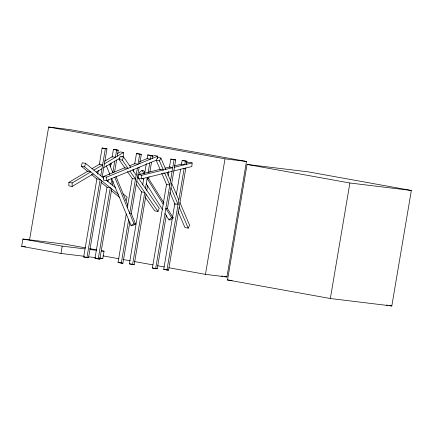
<?xml version="1.0" encoding="UTF-8"?>
<svg xmlns="http://www.w3.org/2000/svg" width="433" height="433" viewBox="0 0 433 433"><rect width="100%" height="100%" fill="white"/><g stroke="black" fill="none" stroke-linecap="round" stroke-linejoin="round"><path stroke-width="0.65" d="M87.942 171.078L68.907 182.369L68.852 185.86L72.116 186.45L93.257 173.909M72.116 186.45L72.165 182.959L90.795 171.906L87.536 171.316L81.29 166.24L82.297 162.781L85.561 163.371L103.741 178.163M117.408 153.601L120.26 151.907L123.519 152.497L123.47 155.988L121.733 157.017M130.723 167.252L123.535 156.919L120.277 156.335L119.043 159.539L122.306 160.129L128.027 168.356L124.769 167.771L103.492 176.502L103.287 180.068L106.545 180.658L156.308 160.232M106.545 180.658L106.751 177.092L157.758 156.156L157.623 158.532M160.172 169.557L156.221 160.302L157.639 157.444L160.903 158.029L159.479 160.892L163.36 169.969L160.096 169.379L138.56 174.64L138.219 178.25L141.483 178.84L172.112 171.36M141.483 178.84L141.824 175.23L172.735 167.679L169.471 167.089L170.824 159.1L175.684 159.885L167.447 208.592L165.844 208.397L171.625 217.61L173.227 217.804L167.517 208.701M186.379 162.96L188.912 162.343L192.171 162.927L191.83 166.543L173.812 170.943M84.208 256.282L60.966 253.457L21.65 246.361L22.889 239.043L64.723 244.125L85.691 247.909M29.552 239.882L48.642 127.015L70.114 129.624L246.474 161.455L226.935 276.974L205.464 274.365L168.859 267.762M60.966 253.457L62.206 246.139L84.781 248.883M101.576 180.675L88.543 257.727L83.683 256.948L96.905 178.759M97.69 174.12L98.367 170.142M102.21 176.918L106.962 148.817L102.101 148.032L99.352 164.313L102.61 164.897L93.837 170.104M86.941 257.532L100.142 179.511L96.878 178.921L91.471 174.521M100.775 175.749L105.365 148.622L106.962 148.817M111.714 188.929L99.844 259.102L94.989 258.317L107.027 187.121M107.931 181.8L108.266 179.803M109.17 174.483L109.392 173.151M110.464 166.819L111.119 162.949M112.098 157.147L113.408 149.407L118.269 150.191L117.246 156.216M98.248 258.907L110.28 187.76L107.021 187.175L100.873 182.174M110.918 184.003L111.779 178.921M112.845 172.594L114.783 161.141M118.269 150.191L116.666 149.997L115.432 157.293L112.174 156.703L104.672 161.152M112.353 185.167L113.024 181.205M114.588 171.955L116.596 160.064M99.482 258.138L102.805 258.539L104.039 251.221L101.419 250.745M129.889 221.94L122.902 263.264L118.041 262.479L126.247 213.972M127.318 207.645L132.244 178.52L135.502 179.105L129.911 171.067M133.364 171.896L133.808 169.276M134.69 164.042L136.465 153.569L141.32 154.348L139.767 163.539M121.305 263.069L128.628 219.748M137.38 168.004L129.7 213.415L131.302 213.61L135.589 223.996L132.563 225.593L130.966 225.398L111.449 178.125M141.32 154.348L139.724 154.159L138.013 164.259L134.755 163.669L129.283 165.915M131.242 213.94L139.134 167.284M146.094 194.336L134.208 264.633L129.348 263.854L141.591 191.467M142.711 184.826L143.837 178.185M144.622 173.536L146.305 163.577M147.096 158.927L147.767 154.938L152.627 155.723L152.167 158.451M132.606 264.439L144.784 192.452L141.521 191.862L136.189 184.193M145.461 188.447L147.344 177.314M148.118 172.735L149.78 162.911M152.627 155.723L151.03 155.528L150.413 159.171L147.155 158.581L139.464 161.736M146.776 190.331L147.534 185.827M149.066 176.772L148.73 178.759L147.133 178.564L163.198 204.176M149.85 172.134L151.534 162.191M166.353 215.055L157.26 268.796L152.4 268.016L166.537 184.453L169.796 185.043L164.724 173.162L163.636 172.967M168.069 175.397L168.74 171.43M155.664 268.601L174.082 159.69L175.684 159.885M185.844 168.004L168.567 270.17L163.706 269.386L174.802 203.797L178.06 204.387L170.965 187.776M176.328 194.753L180.68 169.043M181.459 164.432L182.125 160.475L186.986 161.26L186.466 164.324M166.965 269.976L184.144 168.421L183.056 168.226M186.986 161.26L185.389 161.065L184.767 164.74L181.508 164.15L174.293 165.915M205.464 274.365L225.003 158.846L246.474 161.455M227.514 279.956L247.054 164.437L308.518 171.906L411.35 190.466L391.811 305.985L330.347 298.521L227.514 279.956L232.191 280.524M330.347 298.521L349.886 182.997L411.35 190.466M118.317 194.298L84.554 166.824L85.561 163.371M126.111 200.641L127.118 197.183L122.961 193.805M122.306 160.129L123.535 156.919M145.136 197.058L154.727 210.849L157.985 211.439L159.22 208.23L137.494 176.989M178.093 211.504L184.945 227.547L188.203 228.131L189.622 225.274L179.976 202.693M144.671 172.291L143.604 170.586L142.002 170.391L139.264 172.54L140.27 174.142M164.978 213.534L168.886 219.764L171.625 217.61M173.227 217.804L170.483 219.959L168.886 219.764M91.98 168.681L100.061 163.891M104.423 163.826L123.519 152.497M96.294 172.107L101.961 168.746M103.774 167.668L119.995 158.05M130.966 225.398L133.986 223.801L135.589 223.996M152.015 156.584L154.5 155.566L157.758 156.156M165.114 168.156L170.358 166.873M174.434 167.262L192.171 162.927M90.096 249.527L96.738 250.334M101.387 250.896L104.039 251.221M21.65 246.361L25.634 246.848M88.857 256.845L95.498 257.651M83.683 256.948L88.543 257.727M94.989 258.317L99.844 259.102M118.041 262.479L122.902 263.264M129.348 263.854L134.208 264.633M152.4 268.016L157.26 268.796M163.706 269.386L168.567 270.17M48.642 127.015L225.003 158.846M247.054 164.437L349.886 182.997M182.125 160.475L185.389 161.065M147.767 154.938L151.03 155.528M170.824 159.1L174.082 159.69M113.408 149.407L116.666 149.997M136.465 153.569L139.724 154.159M102.101 148.032L105.365 148.622M156.221 160.302L159.479 160.892M138.56 174.64L141.824 175.23M81.29 166.24L84.554 166.824M103.492 176.502L106.751 177.092M68.907 182.369L72.165 182.959M89.626 248.618L96.835 249.917M22.889 239.043L62.206 246.139M386.501 305.027L387.833 305.265M389.159 305.503L391.811 305.985M221.615 276.016L222.941 276.254M224.272 276.492L226.935 276.974M102.973 255.871L118.945 258.75M122.94 259.47L130.263 260.796M134.252 261.516L152.887 264.877M157.547 265.716L164.199 266.917M99.525 257.949L102.805 258.539M106.339 180.28L115.687 187.884M111.027 190.433L119.768 197.54M132.606 169.963L136.184 175.1M136.817 180.994L157.985 211.439M119.043 159.539L125.142 168.307M127.426 171.592L132.379 178.715M148.6 178.548L163.945 203.012M142.002 170.391L144.129 173.779M146.262 183.7L162.332 209.312M142.95 178.412L143.615 179.479M160.903 158.029L165.752 169.384M167.116 172.578L170.548 180.61M171.717 183.343L178.813 199.954M179.23 207.126L188.203 228.131M161.753 173.26L166.759 184.978M169.925 192.382L175.192 204.722M110.653 163.598L111.124 164.74M115.968 176.475L127.903 205.377M109.332 164.08L112.926 172.789M114.729 177.146L133.986 223.801M106.307 165.682L109.906 174.391"/></g></svg>
